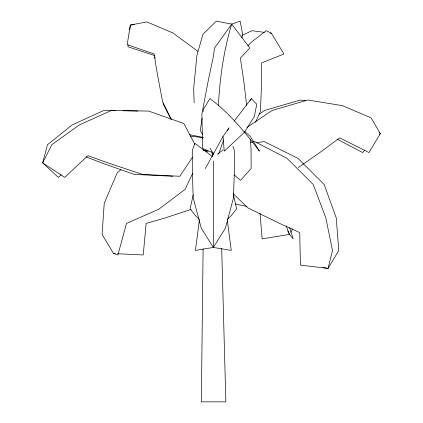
<?xml version="1.0" encoding="UTF-8"?>
<svg xmlns="http://www.w3.org/2000/svg" width="423" height="423" viewBox="0 0 423 423"><rect width="100%" height="100%" fill="white"/><g stroke="black" fill="none" stroke-linecap="round" stroke-linejoin="round"><path stroke-width="0.63" d="M199.46 219.484L195.431 250.405L213.34 247.439L213.34 161.078M203.103 248.888L201.348 401.85L225.85 401.85L221.7 248.227M218.374 105.692C219.828 78.107 223.693 50.607 231.698 24.111L240.148 21.15L242.649 34.226L241.871 38.028M128.143 44.843L127.931 46.757L154.649 55.556M129.85 29.51L130.347 25.036L146.881 21.906L173.002 33.01L197.922 51.336M202.099 118.176L200.28 130.48L202.485 134.482M203.056 111.698L203.437 109.108L209.935 98.644C229.478 113.031 244.79 132.087 259.479 151.185L250.321 136.492L244.616 131.347M193.221 194.903L190.054 208.809L195.431 215.656L199.011 219.061M218.691 154.014L223.593 139.955M227.606 130.506L229.15 127.698M255.481 122.305L260.42 111.519L261.641 81.893L261.721 62.853L283.896 54.028L271.444 33.28L266.22 30.705L251.521 42.078L247.836 45.816M192.687 173.139L185.174 189.303L158.831 209.184L126.498 223.45L117.901 254.963L113.607 253.541L102.086 234.495L104.227 203.352L117.039 173.176L120.957 169.628M205.329 168.491L223.006 136.492L228.357 128.735M290.775 232.222L292.721 228.896M249.982 100.848L251.352 98.644L256.766 104.275L254.329 116.499L244.494 132.225L224.232 151.185L223.006 136.492M227.394 220.774L231.254 250.405L213.34 247.439L225.433 228.161L233.496 197.8L234.39 168.914L234.39 150.625L232.899 146.347M192.507 157.266L179.807 176.28L142.477 174.387L109.129 163.294L87.884 155.664L64.745 177.374L42.686 162.881L47.482 144.708L72.116 124.949L104 110.398L115.743 110.615M246.683 105.523L243.637 79.984L240.359 58.099L249.85 47.958L231.698 24.111L214.604 47.958L213.039 58.099L208.391 79.984L201.877 114.036L202.68 148.478L213.229 152.872M234.305 120.952L251.352 98.644M364.8 150.181L362.585 152.55L337.057 139.082M379.431 134.54L380.314 133.589L371.124 117.864L342.35 105.639L307.854 100.013L272.111 110.472L246.984 127.423M227.225 219.484L231.254 215.656L236.626 208.809L233.316 194.268M61.293 174.768L58.342 177.374L42.686 162.881L51.807 144.708L79.323 124.949L111.524 110.398L148.716 111.096L183.857 123.527L194.844 144.433M217.454 154.162L223.101 149.895M298.273 167.598L322.538 150.625L339.701 137.856L368.993 152.55L380.314 133.589L379.05 132.113M259.183 114.221L264.581 110.472L300.33 100.013L305.485 100.843M241.951 35.421L251.981 30.705L264.312 32.338M191.138 209.39L164.246 218.22L146.131 223.45L143.233 254.963L117.557 253.731M250.606 142.466L254.435 141.504L286.979 158.297L313.274 184.534L325.81 217.85L332.504 250.559L328.052 268.415L300.425 265.11L299.733 232.613L279.233 223.254L247.778 207.825L233.279 193.681M256.856 142.8L264.01 141.504L297.871 158.297L324.171 184.534L336.243 217.85L338.765 250.559L328.052 268.415L322.987 267.505M134.281 24.64L130.347 25.036L127.18 44.669L154.067 53.938L157.118 72.724L162.659 102.022L171.415 119.482M122.919 110.752L137.924 111.038M172.922 176.28L134.149 174.387L102.726 163.294L85.917 156.822M113.607 253.541L115.579 253.636M190.234 136.042L203.114 137.729M270.149 33.11L271.444 33.28M247.006 206.456L235.463 204.029M231.698 24.111L216.354 21.15L202.992 34.226L196.949 55.149L193.676 88.238L194.141 102.731M189.488 134.646L203.088 137.401M203.024 149.996L208.095 151.376M203.278 150.17L207.059 151.201M212.314 156.494L194.85 143.297L192.296 150.625L192.296 168.914L193.189 197.8L201.253 228.161L213.34 247.439M234.12 174.879L240.597 180.33L251.151 168.491L251.035 149.256L250.501 139.68M201.908 137.216L202.739 138.242M210.062 148.198L213.536 154.485M170.992 119.339L163.638 104.74L163.273 102.826M287.735 230.91L289.475 234.442L293.176 238.858L289.618 227.516M286.197 225.956L289.475 234.442L262.154 238.858L260.018 213.218M154.866 56.841L155.077 58.125M212.092 151.91L212.394 156.33M213.34 153.375L213.351 154.638"/></g></svg>
